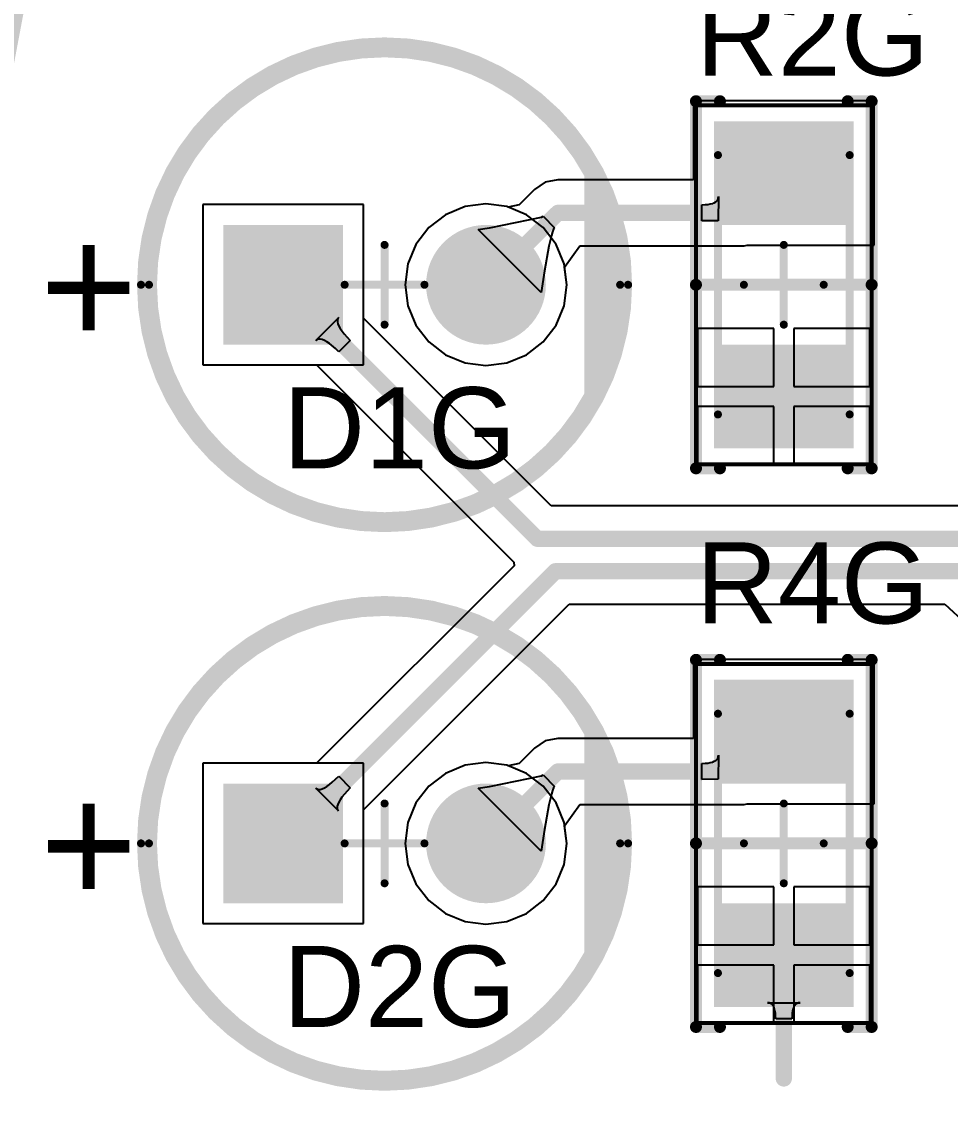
# Model space of a CAD drawing. Header units: inches. Extents: x -0.14 to 3.29, y -0.08 to 7.88.
# Drawn here: x 1.888 to 2.346, y 6.232 to 6.764 of the extents above; entities that cross this region are included whole.
import ezdxf

# ---------------------------------------------------------------- set-up
doc = ezdxf.new("R2010")
doc.units = ezdxf.units.IN
doc.header["$MEASUREMENT"] = 0
for name, color, linetype in [('Bottom Layer', 5, 'Continuous'), ('Bottom Solder', 6, 'Continuous'), ('Multi-Layer', 9, 'Continuous'), ('Pad Holes', 156, 'Continuous'), ('PCBD Notes', 76, 'Continuous'), ('Top 3D Body', 56, 'Continuous'), ('Top Courtyard', 56, 'Continuous'), ('Top Layer', 1, 'Continuous'), ('Top Overlay', 2, 'Continuous'), ('Top Paste', 8, 'Continuous'), ('Top Solder', 216, 'Continuous')]:
    doc.layers.add(name, color=color, linetype=linetype)
doc.styles.add('Arial', font='', dxfattribs={"height": 0.2})
doc.styles.get('Arial').set_extended_font_data('Arial')

# ---------------------------------------------------------------- blocks, each defined once
blk = doc.blocks.new('RES_1206_3216_350')
at = {"layer": 'Top Layer'}
for points in [[(-0.07874, -0.03248), (-0.07874, 0.03248), (-0.0315, 0.03248), (-0.0315, -0.03248)], [(0.0315, -0.03248), (0.0315, 0.03248), (0.07874, 0.03248), (0.07874, -0.03248)]]:
    blk.add_hatch(color=1, dxfattribs=at).paths.add_polyline_path(points)
at = {"layer": 'Top Paste'}
for points in [[(-0.07874, -0.03248), (-0.07874, 0.03248), (-0.0315, 0.03248), (-0.0315, -0.03248)], [(0.0315, -0.03248), (0.0315, 0.03248), (0.07874, 0.03248), (0.07874, -0.03248)]]:
    blk.add_hatch(color=8, dxfattribs=at).paths.add_polyline_path(points)
at = {"layer": 'Top Solder'}
for points in [[(-0.08071, -0.03445), (-0.08071, 0.03445), (-0.02953, 0.03445), (-0.02953, -0.03445)], [(0.02953, -0.03445), (0.02953, 0.03445), (0.08071, 0.03445), (0.08071, -0.03445)]]:
    blk.add_hatch(color=216, dxfattribs=at).paths.add_polyline_path(points)
at = {"layer": 'Top 3D Body'}
for points in [[(0.06398, 0.03248, 0.00394, 0.00394, 0), (-0.06398, 0.03248, 0.00394, 0.00394, 0)], [(-0.06398, -0.03248, 0.00394, 0.00394, 0), (-0.06398, 0.03248, 0.00394, 0.00394, 0)], [(0.06398, -0.03248, 0.00394, 0.00394, 0), (0.06398, 0.03248, 0.00394, 0.00394, 0)], [(0.06398, -0.03248, 0.00394, 0.00394, 0), (-0.06398, -0.03248, 0.00394, 0.00394, 0)]]:
    blk.add_lwpolyline(points, format="xyseb", dxfattribs=at)
for points in [[(-0.06496, 0.03248, 0.00197, 0.00197, 1), (-0.06299, 0.03248, 0.00197, 0.00197, 1)], [(-0.06496, 0.03248, 0.00197, 0.00197, 1), (-0.06299, 0.03248, 0.00197, 0.00197, 1)], [(0.06299, 0.03248, 0.00197, 0.00197, 1), (0.06496, 0.03248, 0.00197, 0.00197, 1)], [(0.06299, 0.03248, 0.00197, 0.00197, 1), (0.06496, 0.03248, 0.00197, 0.00197, 1)], [(-0.06496, -0.03248, 0.00197, 0.00197, 1), (-0.06299, -0.03248, 0.00197, 0.00197, 1)], [(-0.06496, -0.03248, 0.00197, 0.00197, 1), (-0.06299, -0.03248, 0.00197, 0.00197, 1)], [(0.06299, -0.03248, 0.00197, 0.00197, 1), (0.06496, -0.03248, 0.00197, 0.00197, 1)], [(0.06299, -0.03248, 0.00197, 0.00197, 1), (0.06496, -0.03248, 0.00197, 0.00197, 1)]]:
    blk.add_lwpolyline(points, format="xyseb", close=True, dxfattribs=at)
at = {"layer": 'Top Courtyard'}
for points in [[(0.08858, 0.04331, 0.00197, 0.00197, 0), (-0.08858, 0.04331, 0.00197, 0.00197, 0)], [(-0.08858, -0.04331, 0.00197, 0.00197, 0), (-0.08858, 0.04331, 0.00197, 0.00197, 0)], [(0.08858, -0.04331, 0.00197, 0.00197, 0), (0.08858, 0.04331, 0.00197, 0.00197, 0)], [(0, -0.01968, 0.00394, 0.00394, 0), (0, 0.01969, 0.00394, 0.00394, 0)], [(0.01969, 0, 0.00394, 0.00394, 0), (-0.01968, 0, 0.00394, 0.00394, 0)], [(0.08858, -0.04331, 0.00197, 0.00197, 0), (-0.08858, -0.04331, 0.00197, 0.00197, 0)]]:
    blk.add_lwpolyline(points, format="xyseb", dxfattribs=at)
for points in [[(-0.08907, 0.04331, 0.000984, 0.000984, 1), (-0.08809, 0.04331, 0.000984, 0.000984, 1)], [(-0.08907, 0.04331, 0.000984, 0.000984, 1), (-0.08809, 0.04331, 0.000984, 0.000984, 1)], [(0.08809, 0.04331, 0.000984, 0.000984, 1), (0.08908, 0.04331, 0.000984, 0.000984, 1)], [(0.08809, 0.04331, 0.000984, 0.000984, 1), (0.08908, 0.04331, 0.000984, 0.000984, 1)], [(-0.00098, 0.01969, 0.00197, 0.00197, 1), (0.00098, 0.01969, 0.00197, 0.00197, 1)], [(-0.02067, 0, 0.00197, 0.00197, 1), (-0.0187, 0, 0.00197, 0.00197, 1)], [(0.0187, 0, 0.00197, 0.00197, 1), (0.02067, 0, 0.00197, 0.00197, 1)], [(-0.00098, -0.01968, 0.00197, 0.00197, 1), (0.00098, -0.01968, 0.00197, 0.00197, 1)], [(-0.08907, -0.04331, 0.000984, 0.000984, 1), (-0.08809, -0.04331, 0.000984, 0.000984, 1)], [(-0.08907, -0.04331, 0.000984, 0.000984, 1), (-0.08809, -0.04331, 0.000984, 0.000984, 1)], [(0.08809, -0.04331, 0.000984, 0.000984, 1), (0.08908, -0.04331, 0.000984, 0.000984, 1)], [(0.08809, -0.04331, 0.000984, 0.000984, 1), (0.08908, -0.04331, 0.000984, 0.000984, 1)]]:
    blk.add_lwpolyline(points, format="xyseb", close=True, dxfattribs=at)
at = {"layer": 'Top Overlay'}
for points in [[(0.09055, 0.04331, 0.00591, 0.00591, 0), (-0.09055, 0.04331, 0.00591, 0.00591, 0)], [(-0.09055, 0.0315, 0.00591, 0.00591, 0), (-0.09055, 0.04331, 0.00591, 0.00591, 0)], [(0, -0.04331, 0.00591, 0.00591, 0), (0, 0.04331, 0.00591, 0.00591, 0)], [(0.09055, 0.0315, 0.00591, 0.00591, 0), (0.09055, 0.04331, 0.00591, 0.00591, 0)], [(-0.09055, -0.04331, 0.00591, 0.00591, 0), (-0.09055, -0.03149, 0.00591, 0.00591, 0)], [(0.09055, -0.04331, 0.00591, 0.00591, 0), (0.09055, -0.03149, 0.00591, 0.00591, 0)], [(0.09055, -0.04331, 0.00591, 0.00591, 0), (-0.09055, -0.04331, 0.00591, 0.00591, 0)]]:
    blk.add_lwpolyline(points, format="xyseb", dxfattribs=at)
for points in [[(-0.09203, 0.04331, 0.00295, 0.00295, 1), (-0.08907, 0.04331, 0.00295, 0.00295, 1)], [(-0.09203, 0.04331, 0.00295, 0.00295, 1), (-0.08907, 0.04331, 0.00295, 0.00295, 1)], [(-0.00148, 0.04331, 0.00295, 0.00295, 1), (0.00148, 0.04331, 0.00295, 0.00295, 1)], [(0.08908, 0.04331, 0.00295, 0.00295, 1), (0.09203, 0.04331, 0.00295, 0.00295, 1)], [(0.08908, 0.04331, 0.00295, 0.00295, 1), (0.09203, 0.04331, 0.00295, 0.00295, 1)], [(-0.09203, 0.0315, 0.00295, 0.00295, 1), (-0.08907, 0.0315, 0.00295, 0.00295, 1)], [(0.08908, 0.0315, 0.00295, 0.00295, 1), (0.09203, 0.0315, 0.00295, 0.00295, 1)], [(-0.09203, -0.03149, 0.00295, 0.00295, 1), (-0.08907, -0.03149, 0.00295, 0.00295, 1)], [(0.08908, -0.03149, 0.00295, 0.00295, 1), (0.09203, -0.03149, 0.00295, 0.00295, 1)], [(-0.09203, -0.04331, 0.00295, 0.00295, 1), (-0.08907, -0.04331, 0.00295, 0.00295, 1)], [(-0.09203, -0.04331, 0.00295, 0.00295, 1), (-0.08907, -0.04331, 0.00295, 0.00295, 1)], [(-0.00148, -0.04331, 0.00295, 0.00295, 1), (0.00148, -0.04331, 0.00295, 0.00295, 1)], [(0.08908, -0.04331, 0.00295, 0.00295, 1), (0.09203, -0.04331, 0.00295, 0.00295, 1)], [(0.08908, -0.04331, 0.00295, 0.00295, 1), (0.09203, -0.04331, 0.00295, 0.00295, 1)]]:
    blk.add_lwpolyline(points, format="xyseb", close=True, dxfattribs=at)
blk = doc.blocks.new('RES_1206_3216_370')
at = {"layer": 'Top Layer'}
for points in [[(-0.07874, -0.03248), (-0.07874, 0.03248), (-0.0315, 0.03248), (-0.0315, -0.03248)], [(0.0315, -0.03248), (0.0315, 0.03248), (0.07874, 0.03248), (0.07874, -0.03248)]]:
    blk.add_hatch(color=1, dxfattribs=at).paths.add_polyline_path(points)
at = {"layer": 'Top Paste'}
for points in [[(-0.07874, -0.03248), (-0.07874, 0.03248), (-0.0315, 0.03248), (-0.0315, -0.03248)], [(0.0315, -0.03248), (0.0315, 0.03248), (0.07874, 0.03248), (0.07874, -0.03248)]]:
    blk.add_hatch(color=8, dxfattribs=at).paths.add_polyline_path(points)
at = {"layer": 'Top Solder'}
for points in [[(-0.08071, -0.03445), (-0.08071, 0.03445), (-0.02953, 0.03445), (-0.02953, -0.03445)], [(0.02953, -0.03445), (0.02953, 0.03445), (0.08071, 0.03445), (0.08071, -0.03445)]]:
    blk.add_hatch(color=216, dxfattribs=at).paths.add_polyline_path(points)
at = {"layer": 'Top 3D Body'}
for points in [[(0.06398, 0.03248, 0.00394, 0.00394, 0), (-0.06398, 0.03248, 0.00394, 0.00394, 0)], [(-0.06398, -0.03248, 0.00394, 0.00394, 0), (-0.06398, 0.03248, 0.00394, 0.00394, 0)], [(0.06398, -0.03248, 0.00394, 0.00394, 0), (0.06398, 0.03248, 0.00394, 0.00394, 0)], [(0.06398, -0.03248, 0.00394, 0.00394, 0), (-0.06398, -0.03248, 0.00394, 0.00394, 0)]]:
    blk.add_lwpolyline(points, format="xyseb", dxfattribs=at)
for points in [[(-0.06496, 0.03248, 0.00197, 0.00197, 1), (-0.06299, 0.03248, 0.00197, 0.00197, 1)], [(-0.06496, 0.03248, 0.00197, 0.00197, 1), (-0.06299, 0.03248, 0.00197, 0.00197, 1)], [(0.06299, 0.03248, 0.00197, 0.00197, 1), (0.06496, 0.03248, 0.00197, 0.00197, 1)], [(0.06299, 0.03248, 0.00197, 0.00197, 1), (0.06496, 0.03248, 0.00197, 0.00197, 1)], [(-0.06496, -0.03248, 0.00197, 0.00197, 1), (-0.06299, -0.03248, 0.00197, 0.00197, 1)], [(-0.06496, -0.03248, 0.00197, 0.00197, 1), (-0.06299, -0.03248, 0.00197, 0.00197, 1)], [(0.06299, -0.03248, 0.00197, 0.00197, 1), (0.06496, -0.03248, 0.00197, 0.00197, 1)], [(0.06299, -0.03248, 0.00197, 0.00197, 1), (0.06496, -0.03248, 0.00197, 0.00197, 1)]]:
    blk.add_lwpolyline(points, format="xyseb", close=True, dxfattribs=at)
at = {"layer": 'Top Courtyard'}
for points in [[(0.08858, 0.04331, 0.00197, 0.00197, 0), (-0.08858, 0.04331, 0.00197, 0.00197, 0)], [(-0.08858, -0.04331, 0.00197, 0.00197, 0), (-0.08858, 0.04331, 0.00197, 0.00197, 0)], [(0.08858, -0.04331, 0.00197, 0.00197, 0), (0.08858, 0.04331, 0.00197, 0.00197, 0)], [(0, -0.01968, 0.00394, 0.00394, 0), (0, 0.01969, 0.00394, 0.00394, 0)], [(0.01969, 0, 0.00394, 0.00394, 0), (-0.01968, 0, 0.00394, 0.00394, 0)], [(0.08858, -0.04331, 0.00197, 0.00197, 0), (-0.08858, -0.04331, 0.00197, 0.00197, 0)]]:
    blk.add_lwpolyline(points, format="xyseb", dxfattribs=at)
for points in [[(-0.08907, 0.04331, 0.000984, 0.000984, 1), (-0.08809, 0.04331, 0.000984, 0.000984, 1)], [(-0.08907, 0.04331, 0.000984, 0.000984, 1), (-0.08809, 0.04331, 0.000984, 0.000984, 1)], [(0.08809, 0.04331, 0.000984, 0.000984, 1), (0.08907, 0.04331, 0.000984, 0.000984, 1)], [(0.08809, 0.04331, 0.000984, 0.000984, 1), (0.08907, 0.04331, 0.000984, 0.000984, 1)], [(-0.00098, 0.01969, 0.00197, 0.00197, 1), (0.00098, 0.01969, 0.00197, 0.00197, 1)], [(-0.02067, 0, 0.00197, 0.00197, 1), (-0.0187, 0, 0.00197, 0.00197, 1)], [(0.0187, 0, 0.00197, 0.00197, 1), (0.02067, 0, 0.00197, 0.00197, 1)], [(-0.00098, -0.01968, 0.00197, 0.00197, 1), (0.00098, -0.01968, 0.00197, 0.00197, 1)], [(-0.08907, -0.04331, 0.000984, 0.000984, 1), (-0.08809, -0.04331, 0.000984, 0.000984, 1)], [(-0.08907, -0.04331, 0.000984, 0.000984, 1), (-0.08809, -0.04331, 0.000984, 0.000984, 1)], [(0.08809, -0.04331, 0.000984, 0.000984, 1), (0.08907, -0.04331, 0.000984, 0.000984, 1)], [(0.08809, -0.04331, 0.000984, 0.000984, 1), (0.08907, -0.04331, 0.000984, 0.000984, 1)]]:
    blk.add_lwpolyline(points, format="xyseb", close=True, dxfattribs=at)
at = {"layer": 'Top Overlay'}
for points in [[(0.09055, 0.04331, 0.00591, 0.00591, 0), (-0.09055, 0.04331, 0.00591, 0.00591, 0)], [(-0.09055, 0.0315, 0.00591, 0.00591, 0), (-0.09055, 0.04331, 0.00591, 0.00591, 0)], [(0, -0.04331, 0.00591, 0.00591, 0), (0, 0.04331, 0.00591, 0.00591, 0)], [(0.09055, 0.0315, 0.00591, 0.00591, 0), (0.09055, 0.04331, 0.00591, 0.00591, 0)], [(-0.09055, -0.04331, 0.00591, 0.00591, 0), (-0.09055, -0.03149, 0.00591, 0.00591, 0)], [(0.09055, -0.04331, 0.00591, 0.00591, 0), (0.09055, -0.03149, 0.00591, 0.00591, 0)], [(0.09055, -0.04331, 0.00591, 0.00591, 0), (-0.09055, -0.04331, 0.00591, 0.00591, 0)]]:
    blk.add_lwpolyline(points, format="xyseb", dxfattribs=at)
for points in [[(-0.09203, 0.04331, 0.00295, 0.00295, 1), (-0.08908, 0.04331, 0.00295, 0.00295, 1)], [(-0.09203, 0.04331, 0.00295, 0.00295, 1), (-0.08908, 0.04331, 0.00295, 0.00295, 1)], [(-0.00148, 0.04331, 0.00295, 0.00295, 1), (0.00148, 0.04331, 0.00295, 0.00295, 1)], [(0.08908, 0.04331, 0.00295, 0.00295, 1), (0.09203, 0.04331, 0.00295, 0.00295, 1)], [(0.08908, 0.04331, 0.00295, 0.00295, 1), (0.09203, 0.04331, 0.00295, 0.00295, 1)], [(-0.09203, 0.0315, 0.00295, 0.00295, 1), (-0.08908, 0.0315, 0.00295, 0.00295, 1)], [(0.08908, 0.0315, 0.00295, 0.00295, 1), (0.09203, 0.0315, 0.00295, 0.00295, 1)], [(-0.09203, -0.03149, 0.00295, 0.00295, 1), (-0.08908, -0.03149, 0.00295, 0.00295, 1)], [(0.08908, -0.03149, 0.00295, 0.00295, 1), (0.09203, -0.03149, 0.00295, 0.00295, 1)], [(-0.09203, -0.04331, 0.00295, 0.00295, 1), (-0.08908, -0.04331, 0.00295, 0.00295, 1)], [(-0.09203, -0.04331, 0.00295, 0.00295, 1), (-0.08908, -0.04331, 0.00295, 0.00295, 1)], [(-0.00148, -0.04331, 0.00295, 0.00295, 1), (0.00148, -0.04331, 0.00295, 0.00295, 1)], [(0.08908, -0.04331, 0.00295, 0.00295, 1), (0.09203, -0.04331, 0.00295, 0.00295, 1)], [(0.08908, -0.04331, 0.00295, 0.00295, 1), (0.09203, -0.04331, 0.00295, 0.00295, 1)]]:
    blk.add_lwpolyline(points, format="xyseb", close=True, dxfattribs=at)
blk = doc.blocks.new('ED49B4F6_595F_4D62_96BB_D7184CAA9B94_433')
at = {"layer": 'Bottom Layer'}
blk.add_hatch(color=5, dxfattribs=at).paths.add_polyline_path([(-0.02244, -0.02756), (-0.07756, -0.02756), (-0.07756, 0.02756), (-0.02244, 0.02756)])
h = blk.add_hatch(color=5, dxfattribs=at)
edge = h.paths.add_edge_path()
edge.add_arc((0.05, 0), 0.02756, 0, 360)
at = {"layer": 'Bottom Solder'}
blk.add_hatch(color=6, dxfattribs=at).paths.add_polyline_path([(-0.02047, -0.02953), (-0.07953, -0.02953), (-0.07953, 0.02953), (-0.02047, 0.02953)])
h = blk.add_hatch(color=6, dxfattribs=at)
edge = h.paths.add_edge_path()
edge.add_arc((0.05, 0), 0.02953, 0, 360)
at = {"layer": 'Multi-Layer'}
blk.add_hatch(color=9, dxfattribs=at).paths.add_polyline_path([(-0.02244, -0.02756), (-0.07756, -0.02756), (-0.07756, 0.02756), (-0.02244, 0.02756)])
h = blk.add_hatch(color=9, dxfattribs=at)
edge = h.paths.add_edge_path()
edge.add_arc((0.05, 0), 0.02756, 0, 360)
at = {"layer": 'Pad Holes'}
h = blk.add_hatch(color=7, dxfattribs=at)
edge = h.paths.add_edge_path()
edge.add_arc((-0.05, 0), 0.0175, 0, 360)
h = blk.add_hatch(color=7, dxfattribs=at)
edge = h.paths.add_edge_path()
edge.add_arc((0.05, 0), 0.0175, 0, 360)
at = {"layer": 'Top Layer'}
blk.add_hatch(color=1, dxfattribs=at).paths.add_polyline_path([(-0.02244, -0.02756), (-0.07756, -0.02756), (-0.07756, 0.02756), (-0.02244, 0.02756)])
h = blk.add_hatch(color=1, dxfattribs=at)
edge = h.paths.add_edge_path()
edge.add_arc((0.05, 0), 0.02756, 0, 360)
at = {"layer": 'Top Solder'}
blk.add_hatch(color=216, dxfattribs=at).paths.add_polyline_path([(-0.02047, -0.02953), (-0.07953, -0.02953), (-0.07953, 0.02953), (-0.02047, 0.02953)])
h = blk.add_hatch(color=216, dxfattribs=at)
edge = h.paths.add_edge_path()
edge.add_arc((0.05, 0), 0.02953, 0, 360)
at = {"layer": 'Top 3D Body'}
for points in [[(0.11614, 0, 0.00394, 0.00394, 1), (-0.11614, 0, 0.00394, 0.00394, 1)], [(-0.11713, 0, 0.00197, 0.00197, 1), (-0.11516, 0, 0.00197, 0.00197, 1)], [(0.11516, 0, 0.00197, 0.00197, 1), (0.11713, 0, 0.00197, 0.00197, 1)]]:
    blk.add_lwpolyline(points, format="xyseb", close=True, dxfattribs=at)
at = {"layer": 'Top Courtyard'}
for points in [[(0.12008, 0, 0.00394, 0.00394, 1), (-0.12008, 0, 0.00394, 0.00394, 1)], [(-0.00098, 0.01968, 0.00197, 0.00197, 1), (0.00099, 0.01968, 0.00197, 0.00197, 1)], [(-0.12106, 0, 0.00197, 0.00197, 1), (-0.11909, 0, 0.00197, 0.00197, 1)], [(-0.02067, 0, 0.00197, 0.00197, 1), (-0.0187, 0, 0.00197, 0.00197, 1)], [(0.0187, 0, 0.00197, 0.00197, 1), (0.02067, 0, 0.00197, 0.00197, 1)], [(0.11909, 0, 0.00197, 0.00197, 1), (0.12106, 0, 0.00197, 0.00197, 1)], [(-0.00098, -0.01969, 0.00197, 0.00197, 1), (0.00099, -0.01969, 0.00197, 0.00197, 1)]]:
    blk.add_lwpolyline(points, format="xyseb", close=True, dxfattribs=at)
for points in [[(0, -0.01969, 0.00394, 0.00394, 0), (0, 0.01968, 0.00394, 0.00394, 0)], [(-0.01968, 0, 0.00394, 0.00394, 0), (0.01969, 0, 0.00394, 0.00394, 0)]]:
    blk.add_lwpolyline(points, format="xyseb", dxfattribs=at)
at = {"layer": 'Top Overlay'}
for points in [[(0.11614, 0, 0.00787, 0.00787, 1), (-0.11614, 0, 0.00787, 0.00787, 1)], [(0.1004, 0.05512, 0.00394, 0.00394, 1), (0.10433, 0.05512, 0.00394, 0.00394, 1)], [(0.10433, 0.03937, 0.00394, 0.00394, 1), (0.10827, 0.03937, 0.00394, 0.00394, 1)], [(0.10827, 0.02362, 0.00394, 0.00394, 1), (0.11221, 0.02362, 0.00394, 0.00394, 1)], [(-0.11811, 0, 0.00394, 0.00394, 1), (-0.11417, 0, 0.00394, 0.00394, 1)], [(0.11417, 0, 0.00394, 0.00394, 1), (0.11811, 0, 0.00394, 0.00394, 1)], [(0.10827, -0.02756, 0.00394, 0.00394, 1), (0.11221, -0.02756, 0.00394, 0.00394, 1)], [(0.1004, -0.03937, 0.00394, 0.00394, 1), (0.10433, -0.03937, 0.00394, 0.00394, 1)], [(0.1004, -0.03937, 0.00394, 0.00394, 1), (0.10433, -0.03937, 0.00394, 0.00394, 1)], [(0.10433, -0.03937, 0.00394, 0.00394, 1), (0.10827, -0.03937, 0.00394, 0.00394, 1)], [(0.1004, -0.05512, 0.00394, 0.00394, 1), (0.10433, -0.05512, 0.00394, 0.00394, 1)]]:
    blk.add_lwpolyline(points, format="xyseb", close=True, dxfattribs=at)
for points in [[(0.10236, -0.03937, 0.00787, 0.00787, 0), (0.10236, 0.05512, 0.00787, 0.00787, 0)], [(0.1063, -0.03937, 0.00787, 0.00787, 0), (0.1063, 0.03937, 0.00787, 0.00787, 0)], [(0.11024, -0.02756, 0.00787, 0.00787, 0), (0.11024, 0.02362, 0.00787, 0.00787, 0)], [(0.10236, -0.05512, 0.00787, 0.00787, 0), (0.10236, -0.03937, 0.00787, 0.00787, 0)]]:
    blk.add_lwpolyline(points, format="xyseb", dxfattribs=at)
at = {"layer": 'Top Overlay', "style": 'Arial'}
blk.add_text('+', height=0.05906, dxfattribs=at).set_placement((-0.17, -0.03))
blk = doc.blocks.new('ED49B4F6_595F_4D62_96BB_D7184CAA9B94_443')
at = {"layer": 'Bottom Layer'}
blk.add_hatch(color=5, dxfattribs=at).paths.add_polyline_path([(-0.02244, -0.02756), (-0.07756, -0.02756), (-0.07756, 0.02756), (-0.02244, 0.02756)])
h = blk.add_hatch(color=5, dxfattribs=at)
edge = h.paths.add_edge_path()
edge.add_arc((0.05, 0), 0.02756, 0, 360)
at = {"layer": 'Bottom Solder'}
blk.add_hatch(color=6, dxfattribs=at).paths.add_polyline_path([(-0.02047, -0.02953), (-0.07953, -0.02953), (-0.07953, 0.02953), (-0.02047, 0.02953)])
h = blk.add_hatch(color=6, dxfattribs=at)
edge = h.paths.add_edge_path()
edge.add_arc((0.05, 0), 0.02953, 0, 360)
at = {"layer": 'Multi-Layer'}
blk.add_hatch(color=9, dxfattribs=at).paths.add_polyline_path([(-0.02244, -0.02756), (-0.07756, -0.02756), (-0.07756, 0.02756), (-0.02244, 0.02756)])
h = blk.add_hatch(color=9, dxfattribs=at)
edge = h.paths.add_edge_path()
edge.add_arc((0.05, 0), 0.02756, 0, 360)
at = {"layer": 'Pad Holes'}
h = blk.add_hatch(color=7, dxfattribs=at)
edge = h.paths.add_edge_path()
edge.add_arc((-0.05, 0), 0.0175, 0, 360)
h = blk.add_hatch(color=7, dxfattribs=at)
edge = h.paths.add_edge_path()
edge.add_arc((0.05, 0), 0.0175, 0, 360)
at = {"layer": 'Top Layer'}
blk.add_hatch(color=1, dxfattribs=at).paths.add_polyline_path([(-0.02244, -0.02756), (-0.07756, -0.02756), (-0.07756, 0.02756), (-0.02244, 0.02756)])
h = blk.add_hatch(color=1, dxfattribs=at)
edge = h.paths.add_edge_path()
edge.add_arc((0.05, 0), 0.02756, 0, 360)
at = {"layer": 'Top Solder'}
blk.add_hatch(color=216, dxfattribs=at).paths.add_polyline_path([(-0.02047, -0.02953), (-0.07953, -0.02953), (-0.07953, 0.02953), (-0.02047, 0.02953)])
h = blk.add_hatch(color=216, dxfattribs=at)
edge = h.paths.add_edge_path()
edge.add_arc((0.05, 0), 0.02953, 0, 360)
at = {"layer": 'Top 3D Body'}
for points in [[(0.11614, 0, 0.00394, 0.00394, 1), (-0.11614, 0, 0.00394, 0.00394, 1)], [(-0.11713, 0, 0.00197, 0.00197, 1), (-0.11516, 0, 0.00197, 0.00197, 1)], [(0.11516, 0, 0.00197, 0.00197, 1), (0.11713, 0, 0.00197, 0.00197, 1)]]:
    blk.add_lwpolyline(points, format="xyseb", close=True, dxfattribs=at)
at = {"layer": 'Top Courtyard'}
for points in [[(0.12008, 0, 0.00394, 0.00394, 1), (-0.12008, 0, 0.00394, 0.00394, 1)], [(-0.00098, 0.01968, 0.00197, 0.00197, 1), (0.00099, 0.01968, 0.00197, 0.00197, 1)], [(-0.12106, 0, 0.00197, 0.00197, 1), (-0.11909, 0, 0.00197, 0.00197, 1)], [(-0.02067, 0, 0.00197, 0.00197, 1), (-0.0187, 0, 0.00197, 0.00197, 1)], [(0.0187, 0, 0.00197, 0.00197, 1), (0.02067, 0, 0.00197, 0.00197, 1)], [(0.11909, 0, 0.00197, 0.00197, 1), (0.12106, 0, 0.00197, 0.00197, 1)], [(-0.00098, -0.01969, 0.00197, 0.00197, 1), (0.00099, -0.01969, 0.00197, 0.00197, 1)]]:
    blk.add_lwpolyline(points, format="xyseb", close=True, dxfattribs=at)
for points in [[(0, -0.01969, 0.00394, 0.00394, 0), (0, 0.01968, 0.00394, 0.00394, 0)], [(-0.01968, 0, 0.00394, 0.00394, 0), (0.01969, 0, 0.00394, 0.00394, 0)]]:
    blk.add_lwpolyline(points, format="xyseb", dxfattribs=at)
at = {"layer": 'Top Overlay'}
for points in [[(0.11614, 0, 0.00787, 0.00787, 1), (-0.11614, 0, 0.00787, 0.00787, 1)], [(0.1004, 0.05512, 0.00394, 0.00394, 1), (0.10433, 0.05512, 0.00394, 0.00394, 1)], [(0.10433, 0.03937, 0.00394, 0.00394, 1), (0.10827, 0.03937, 0.00394, 0.00394, 1)], [(0.10827, 0.02362, 0.00394, 0.00394, 1), (0.11221, 0.02362, 0.00394, 0.00394, 1)], [(-0.11811, 0, 0.00394, 0.00394, 1), (-0.11417, 0, 0.00394, 0.00394, 1)], [(0.11417, 0, 0.00394, 0.00394, 1), (0.11811, 0, 0.00394, 0.00394, 1)], [(0.10827, -0.02756, 0.00394, 0.00394, 1), (0.11221, -0.02756, 0.00394, 0.00394, 1)], [(0.1004, -0.03937, 0.00394, 0.00394, 1), (0.10433, -0.03937, 0.00394, 0.00394, 1)], [(0.1004, -0.03937, 0.00394, 0.00394, 1), (0.10433, -0.03937, 0.00394, 0.00394, 1)], [(0.10433, -0.03937, 0.00394, 0.00394, 1), (0.10827, -0.03937, 0.00394, 0.00394, 1)], [(0.1004, -0.05512, 0.00394, 0.00394, 1), (0.10433, -0.05512, 0.00394, 0.00394, 1)]]:
    blk.add_lwpolyline(points, format="xyseb", close=True, dxfattribs=at)
for points in [[(0.10236, -0.03937, 0.00787, 0.00787, 0), (0.10236, 0.05512, 0.00787, 0.00787, 0)], [(0.1063, -0.03937, 0.00787, 0.00787, 0), (0.1063, 0.03937, 0.00787, 0.00787, 0)], [(0.11024, -0.02756, 0.00787, 0.00787, 0), (0.11024, 0.02362, 0.00787, 0.00787, 0)], [(0.10236, -0.05512, 0.00787, 0.00787, 0), (0.10236, -0.03937, 0.00787, 0.00787, 0)]]:
    blk.add_lwpolyline(points, format="xyseb", dxfattribs=at)
at = {"layer": 'Top Overlay', "style": 'Arial'}
blk.add_text('+', height=0.05906, dxfattribs=at).set_placement((-0.17, -0.03))

msp = doc.modelspace()

# ---------------------------------------------------------------- linework, layer by layer
at = {"layer": 'Bottom Layer'}
for p, q in [((2.11693, 6.67376), (2.1066, 6.6724)), ((2.12726, 6.6724), (2.11693, 6.67376)), ((2.05649, 6.67342), (1.97737, 6.67342)), ((1.97737, 6.67342), (1.97737, 6.5943)), ((2.05649, 6.5943), (2.05649, 6.67342)), ((2.09698, 6.66841), (2.08872, 6.66207)), ((2.1066, 6.6724), (2.09698, 6.66841)), ((2.13688, 6.66841), (2.12726, 6.6724)), ((2.14514, 6.66207), (2.13688, 6.66841)), ((2.08872, 6.66207), (2.08238, 6.65381)), ((2.15148, 6.65381), (2.14514, 6.66207)), ((2.08238, 6.65381), (2.07839, 6.64419)), ((2.15547, 6.64419), (2.15148, 6.65381)), ((2.07839, 6.64419), (2.07703, 6.63386)), ((2.15683, 6.63386), (2.15547, 6.64419)), ((2.07703, 6.63386), (2.07839, 6.62353)), ((2.15547, 6.62353), (2.15683, 6.63386)), ((2.07839, 6.62353), (2.08238, 6.61391)), ((2.15148, 6.61391), (2.15547, 6.62353)), ((2.08238, 6.61391), (2.08872, 6.60564)), ((2.14514, 6.60564), (2.15148, 6.61391)), ((2.08872, 6.60564), (2.09698, 6.5993)), ((2.13688, 6.5993), (2.14514, 6.60564)), ((2.09698, 6.5993), (2.1066, 6.59532)), ((2.12726, 6.59532), (2.13688, 6.5993)), ((1.97737, 6.5943), (2.05649, 6.5943)), ((2.1066, 6.59532), (2.11693, 6.59396)), ((2.11693, 6.59396), (2.12726, 6.59532)), ((2.05649, 6.39783), (1.97737, 6.39783)), ((1.97737, 6.39783), (1.97737, 6.31871)), ((2.05649, 6.31871), (2.05649, 6.39783)), ((2.11693, 6.39817), (2.1066, 6.39681)), ((2.12726, 6.39681), (2.11693, 6.39817)), ((2.09698, 6.39282), (2.08872, 6.38648)), ((2.1066, 6.39681), (2.09698, 6.39282)), ((2.13688, 6.39282), (2.12726, 6.39681)), ((2.14514, 6.38648), (2.13688, 6.39282)), ((2.08872, 6.38648), (2.08238, 6.37822)), ((2.15148, 6.37822), (2.14514, 6.38648)), ((2.08238, 6.37822), (2.07839, 6.3686)), ((2.15547, 6.3686), (2.15148, 6.37822)), ((2.07839, 6.3686), (2.07703, 6.35827)), ((2.15683, 6.35827), (2.15547, 6.3686)), ((2.07703, 6.35827), (2.07839, 6.34794)), ((2.15547, 6.34794), (2.15683, 6.35827)), ((2.07839, 6.34794), (2.08238, 6.33832)), ((2.15148, 6.33832), (2.15547, 6.34794)), ((2.08238, 6.33832), (2.08872, 6.33005)), ((2.14514, 6.33005), (2.15148, 6.33832)), ((2.08872, 6.33005), (2.09698, 6.32371)), ((2.13688, 6.32371), (2.14514, 6.33005)), ((2.09698, 6.32371), (2.1066, 6.31973)), ((2.12726, 6.31973), (2.13688, 6.32371)), ((1.97737, 6.31871), (2.05649, 6.31871)), ((2.1066, 6.31973), (2.11693, 6.31837)), ((2.11693, 6.31837), (2.12726, 6.31973))]:
    msp.add_line(p, q, dxfattribs=at)
at = {"layer": 'PCBD Notes'}
msp.add_lwpolyline([(1.08268, 2.5, 0.00787, 0.00787, 0), (2.06693, 7.73622, 0.00787, 0.00787, 0)], format="xyseb", dxfattribs=at)
at = {"layer": 'Top Layer'}
for p, q in [((2.30826, 6.7246), (2.2193, 6.7246)), ((2.2193, 6.7246), (2.2193, 6.68567)), ((2.30826, 6.65335), (2.30826, 6.7246)), ((2.14618, 6.68443), (2.14089, 6.68089)), ((2.15243, 6.68567), (2.14618, 6.68443)), ((2.2193, 6.68567), (2.15243, 6.68567)), ((2.14089, 6.68089), (2.13325, 6.67325)), ((2.11693, 6.67376), (2.1066, 6.6724)), ((2.12726, 6.6724), (2.11693, 6.67376)), ((2.22633, 6.67351), (2.22754, 6.67371)), ((2.22754, 6.67371), (2.2286, 6.67399)), ((2.2286, 6.67399), (2.22949, 6.67435)), ((2.22949, 6.67435), (2.23022, 6.67479)), ((2.23022, 6.67479), (2.23079, 6.67531)), ((2.23079, 6.67531), (2.2312, 6.67591)), ((2.2312, 6.67591), (2.23145, 6.67659)), ((2.23154, 6.67735), (2.23142, 6.66547)), ((2.23145, 6.67659), (2.23154, 6.67735)), ((2.05649, 6.67342), (1.97737, 6.67342)), ((1.97737, 6.67342), (1.97737, 6.5943)), ((2.05649, 6.61737), (2.05649, 6.67342)), ((2.09698, 6.66841), (2.08872, 6.66207)), ((2.1066, 6.6724), (2.09698, 6.66841)), ((2.12785, 6.67215), (2.12726, 6.6724)), ((2.13325, 6.67325), (2.12785, 6.67215)), ((2.22342, 6.67335), (2.22496, 6.67339)), ((2.22342, 6.66535), (2.22342, 6.67335)), ((2.22496, 6.67339), (2.22633, 6.67351)), ((2.11872, 6.66197), (2.14434, 6.66718)), ((2.14434, 6.66718), (2.14507, 6.66766)), ((2.14507, 6.66766), (2.15073, 6.662)), ((2.23142, 6.66547), (2.22342, 6.66535)), ((2.08872, 6.66207), (2.08238, 6.65381)), ((2.11305, 6.66114), (2.11872, 6.66197)), ((2.14421, 6.62998), (2.11305, 6.66114)), ((2.14918, 6.65816), (2.14796, 6.65285)), ((2.14974, 6.65999), (2.14918, 6.65816)), ((2.15025, 6.66127), (2.14974, 6.65999)), ((2.15073, 6.662), (2.15025, 6.66127)), ((2.08238, 6.65381), (2.07839, 6.64419)), ((2.14796, 6.65285), (2.14583, 6.64077)), ((2.15569, 6.64249), (2.16316, 6.65304)), ((2.16316, 6.65304), (2.24416, 6.65304)), ((2.24416, 6.65304), (2.24573, 6.65335)), ((2.24573, 6.65335), (2.30826, 6.65335)), ((2.07839, 6.64419), (2.07703, 6.63386)), ((2.15683, 6.63386), (2.15569, 6.64249)), ((2.14583, 6.64077), (2.14421, 6.62998)), ((2.07703, 6.63386), (2.07839, 6.62353)), ((2.15547, 6.62353), (2.15683, 6.63386)), ((2.07839, 6.62353), (2.08238, 6.61391)), ((2.15148, 6.61391), (2.15547, 6.62353)), ((2.03306, 6.60642), (2.04437, 6.61773)), ((2.04392, 6.61711), (2.04369, 6.61638)), ((2.04369, 6.61638), (2.04369, 6.61553)), ((2.04369, 6.61553), (2.04392, 6.61456)), ((2.04437, 6.61773), (2.04392, 6.61711)), ((2.149, 6.52486), (2.05649, 6.61737)), ((2.04392, 6.61456), (2.04437, 6.61349)), ((2.04437, 6.61349), (2.04505, 6.6123)), ((2.04505, 6.6123), (2.04595, 6.611)), ((2.04595, 6.611), (2.04708, 6.60959)), ((2.08238, 6.61391), (2.08872, 6.60564)), ((2.14514, 6.60564), (2.15148, 6.61391)), ((2.25878, 6.61236), (2.2213, 6.61236)), ((2.2213, 6.61236), (2.2213, 6.58374)), ((2.25878, 6.58374), (2.25878, 6.61236)), ((2.30626, 6.61236), (2.26878, 6.61236)), ((2.26878, 6.61236), (2.26878, 6.58374)), ((2.30626, 6.58374), (2.30626, 6.61236)), ((2.03368, 6.60687), (2.03306, 6.60642)), ((2.03441, 6.6071), (2.03368, 6.60687)), ((2.03526, 6.6071), (2.03441, 6.6071)), ((2.03622, 6.60687), (2.03526, 6.6071)), ((2.0373, 6.60642), (2.03622, 6.60687)), ((2.03849, 6.60574), (2.0373, 6.60642)), ((2.03979, 6.60484), (2.03849, 6.60574)), ((2.04273, 6.60235), (2.03979, 6.60484)), ((2.05003, 6.60642), (2.04437, 6.60076)), ((2.04708, 6.60959), (2.05003, 6.60642)), ((2.08872, 6.60564), (2.09698, 6.5993)), ((2.13688, 6.5993), (2.14514, 6.60564)), ((2.04437, 6.60076), (2.04273, 6.60235)), ((2.09698, 6.5993), (2.1066, 6.59532)), ((2.12726, 6.59532), (2.13688, 6.5993)), ((1.97737, 6.5943), (2.03342, 6.5943)), ((2.03342, 6.5943), (2.1307, 6.49701)), ((2.1066, 6.59532), (2.11693, 6.59396)), ((2.11693, 6.59396), (2.12726, 6.59532)), ((2.2213, 6.58374), (2.25878, 6.58374)), ((2.26878, 6.58374), (2.30626, 6.58374)), ((2.25878, 6.57374), (2.2213, 6.57374)), ((2.2213, 6.57374), (2.2213, 6.54512)), ((2.25878, 6.54512), (2.25878, 6.57374)), ((2.30626, 6.57374), (2.26878, 6.57374)), ((2.26878, 6.57374), (2.26878, 6.54512)), ((2.30626, 6.54512), (2.30626, 6.57374)), ((2.2213, 6.54512), (2.25878, 6.54512)), ((2.26878, 6.54512), (2.30626, 6.54512)), ((2.47598, 6.52486), (2.149, 6.52486)), ((2.13087, 6.49528), (2.03342, 6.39783)), ((2.1307, 6.49701), (2.13087, 6.49528)), ((2.05649, 6.37476), (2.15797, 6.47624)), ((2.15797, 6.47624), (2.34311, 6.47624)), ((2.34311, 6.47624), (2.35345, 6.46677)), ((2.30826, 6.44901), (2.2193, 6.44901)), ((2.2193, 6.44901), (2.2193, 6.41008)), ((2.30826, 6.37776), (2.30826, 6.44901)), ((2.14618, 6.40883), (2.14089, 6.4053)), ((2.15243, 6.41008), (2.14618, 6.40883)), ((2.2193, 6.41008), (2.15243, 6.41008)), ((2.14089, 6.4053), (2.13325, 6.39766)), ((2.03342, 6.39783), (1.97737, 6.39783)), ((1.97737, 6.39783), (1.97737, 6.31871)), ((2.11693, 6.39817), (2.1066, 6.39681)), ((2.12726, 6.39681), (2.11693, 6.39817)), ((2.13325, 6.39766), (2.12786, 6.39656)), ((2.22342, 6.39776), (2.22496, 6.3978)), ((2.22342, 6.38976), (2.22342, 6.39776)), ((2.22496, 6.3978), (2.22633, 6.39792)), ((2.22633, 6.39792), (2.22754, 6.39812)), ((2.22754, 6.39812), (2.2286, 6.3984)), ((2.2286, 6.3984), (2.22949, 6.39876)), ((2.22949, 6.39876), (2.23022, 6.3992)), ((2.23022, 6.3992), (2.23079, 6.39972)), ((2.23079, 6.39972), (2.2312, 6.40032)), ((2.2312, 6.40032), (2.23145, 6.401)), ((2.23154, 6.40176), (2.23142, 6.38988)), ((2.23145, 6.401), (2.23154, 6.40176)), ((2.09698, 6.39282), (2.08872, 6.38648)), ((2.1066, 6.39681), (2.09698, 6.39282)), ((2.12786, 6.39656), (2.12726, 6.39681)), ((2.14434, 6.39159), (2.14508, 6.39207)), ((2.14508, 6.39207), (2.15073, 6.38641)), ((2.03846, 6.38634), (2.03976, 6.38725)), ((2.03976, 6.38725), (2.04118, 6.3884)), ((2.04118, 6.3884), (2.04437, 6.39136)), ((2.04437, 6.39136), (2.05003, 6.38571)), ((2.08872, 6.38648), (2.08238, 6.37822)), ((2.11872, 6.38638), (2.14434, 6.39159)), ((2.23142, 6.38988), (2.22342, 6.38976)), ((2.04425, 6.37439), (2.03306, 6.38559)), ((2.03306, 6.38559), (2.03367, 6.38515)), ((2.03367, 6.38515), (2.03439, 6.38493)), ((2.03439, 6.38493), (2.03524, 6.38494)), ((2.03524, 6.38494), (2.03619, 6.38518)), ((2.03619, 6.38518), (2.03727, 6.38565)), ((2.03727, 6.38565), (2.03846, 6.38634)), ((2.04843, 6.38406), (2.04592, 6.3811)), ((2.05003, 6.38571), (2.04843, 6.38406)), ((2.11305, 6.38555), (2.11872, 6.38638)), ((2.14421, 6.35439), (2.11305, 6.38555)), ((2.14918, 6.38257), (2.14796, 6.37726)), ((2.14974, 6.3844), (2.14918, 6.38257)), ((2.15026, 6.38568), (2.14974, 6.3844)), ((2.15073, 6.38641), (2.15026, 6.38568)), ((2.04361, 6.37657), (2.04359, 6.37573)), ((2.04384, 6.37753), (2.04361, 6.37657)), ((2.04431, 6.37861), (2.04384, 6.37753)), ((2.045, 6.3798), (2.04431, 6.37861)), ((2.04592, 6.3811), (2.045, 6.3798)), ((2.08238, 6.37822), (2.07839, 6.3686)), ((2.14796, 6.37726), (2.14583, 6.36518)), ((2.15569, 6.36689), (2.16316, 6.37745)), ((2.16316, 6.37745), (2.24416, 6.37745)), ((2.24416, 6.37745), (2.24574, 6.37776)), ((2.24574, 6.37776), (2.30826, 6.37776)), ((2.04359, 6.37573), (2.04381, 6.375)), ((2.04381, 6.375), (2.04425, 6.37439)), ((2.05649, 6.31871), (2.05649, 6.37476)), ((2.07839, 6.3686), (2.07703, 6.35827)), ((2.15683, 6.35827), (2.15569, 6.36689)), ((2.14583, 6.36518), (2.14421, 6.35439)), ((2.07703, 6.35827), (2.07839, 6.34794)), ((2.15547, 6.34794), (2.15683, 6.35827)), ((2.07839, 6.34794), (2.08238, 6.33832)), ((2.15148, 6.33832), (2.15547, 6.34794)), ((2.08238, 6.33832), (2.08872, 6.33005)), ((2.14514, 6.33005), (2.15148, 6.33832)), ((2.25878, 6.33677), (2.2213, 6.33677)), ((2.2213, 6.33677), (2.2213, 6.30815)), ((2.25878, 6.30815), (2.25878, 6.33677)), ((2.30626, 6.33677), (2.26878, 6.33677)), ((2.26878, 6.33677), (2.26878, 6.30815)), ((2.30626, 6.30815), (2.30626, 6.33677)), ((2.08872, 6.33005), (2.09698, 6.32371)), ((2.13688, 6.32371), (2.14514, 6.33005)), ((2.09698, 6.32371), (2.1066, 6.31973)), ((2.12726, 6.31973), (2.13688, 6.32371)), ((1.97737, 6.31871), (2.05649, 6.31871)), ((2.1066, 6.31973), (2.11693, 6.31837)), ((2.11693, 6.31837), (2.12726, 6.31973)), ((2.2213, 6.30815), (2.25878, 6.30815)), ((2.26878, 6.30815), (2.30626, 6.30815)), ((2.25878, 6.29815), (2.2213, 6.29815)), ((2.2213, 6.29815), (2.2213, 6.26953)), ((2.25878, 6.26953), (2.25878, 6.29815)), ((2.30626, 6.29815), (2.26878, 6.29815)), ((2.26878, 6.29815), (2.26878, 6.26953)), ((2.30626, 6.26953), (2.30626, 6.29815)), ((2.25654, 6.27957), (2.25578, 6.27965)), ((2.25578, 6.27965), (2.27178, 6.27965)), ((2.25722, 6.27933), (2.25654, 6.27957)), ((2.25782, 6.27893), (2.25722, 6.27933)), ((2.25834, 6.27837), (2.25782, 6.27893)), ((2.25878, 6.27765), (2.25834, 6.27837)), ((2.25914, 6.27677), (2.25878, 6.27765)), ((2.25942, 6.27573), (2.25914, 6.27677)), ((2.25962, 6.27453), (2.25942, 6.27573)), ((2.26814, 6.27573), (2.26794, 6.27453)), ((2.26842, 6.27677), (2.26814, 6.27573)), ((2.26878, 6.27765), (2.26842, 6.27677)), ((2.26922, 6.27837), (2.26878, 6.27765)), ((2.26974, 6.27893), (2.26922, 6.27837)), ((2.27034, 6.27933), (2.26974, 6.27893)), ((2.27102, 6.27957), (2.27034, 6.27933)), ((2.27178, 6.27965), (2.27102, 6.27957)), ((2.2213, 6.26953), (2.25878, 6.26953)), ((2.25974, 6.27317), (2.25962, 6.27453)), ((2.25978, 6.27165), (2.25974, 6.27317)), ((2.26778, 6.27165), (2.25978, 6.27165)), ((2.26782, 6.27317), (2.26778, 6.27165)), ((2.26794, 6.27453), (2.26782, 6.27317)), ((2.26878, 6.26953), (2.30626, 6.26953))]:
    msp.add_line(p, q, dxfattribs=at)
for points in [[(2.24416, 6.66935, 0.008, 0.008, 0), (2.26378, 6.68898, 0.008, 0.008, 0)], [(2.11693, 6.63386, 0.008, 0.008, 0), (2.15243, 6.66935, 0.008, 0.008, 0)], [(2.15243, 6.66935, 0.008, 0.008, 0), (2.24416, 6.66935, 0.008, 0.008, 0)], [(2.01693, 6.63386, 0.008, 0.008, 0), (2.14224, 6.50855, 0.008, 0.008, 0)], [(2.14224, 6.50855, 0.008, 0.008, 0), (2.47598, 6.50855, 0.008, 0.008, 0)], [(2.01693, 6.35827, 0.008, 0.008, 0), (2.15121, 6.49255, 0.008, 0.008, 0)], [(2.15121, 6.49255, 0.008, 0.008, 0), (2.41792, 6.49255, 0.008, 0.008, 0)], [(2.24416, 6.39376, 0.008, 0.008, 0), (2.26378, 6.41338, 0.008, 0.008, 0)], [(2.11693, 6.35827, 0.008, 0.008, 0), (2.15243, 6.39376, 0.008, 0.008, 0)], [(2.15243, 6.39376, 0.008, 0.008, 0), (2.24416, 6.39376, 0.008, 0.008, 0)], [(2.26378, 6.24228, 0.008, 0.008, 0), (2.26378, 6.30315, 0.008, 0.008, 0)]]:
    msp.add_lwpolyline(points, format="xyseb", dxfattribs=at)
for points in [[(2.26178, 6.68898, 0.004, 0.004, 1), (2.26578, 6.68898, 0.004, 0.004, 1)], [(2.15043, 6.66935, 0.004, 0.004, 1), (2.15443, 6.66935, 0.004, 0.004, 1)], [(2.15043, 6.66935, 0.004, 0.004, 1), (2.15443, 6.66935, 0.004, 0.004, 1)], [(2.24216, 6.66935, 0.004, 0.004, 1), (2.24616, 6.66935, 0.004, 0.004, 1)], [(2.24216, 6.66935, 0.004, 0.004, 1), (2.24616, 6.66935, 0.004, 0.004, 1)], [(2.01493, 6.63386, 0.004, 0.004, 1), (2.01893, 6.63386, 0.004, 0.004, 1)], [(2.11493, 6.63386, 0.004, 0.004, 1), (2.11893, 6.63386, 0.004, 0.004, 1)], [(2.14024, 6.50855, 0.004, 0.004, 1), (2.14424, 6.50855, 0.004, 0.004, 1)], [(2.14024, 6.50855, 0.004, 0.004, 1), (2.14424, 6.50855, 0.004, 0.004, 1)], [(2.14921, 6.49255, 0.004, 0.004, 1), (2.15321, 6.49255, 0.004, 0.004, 1)], [(2.14921, 6.49255, 0.004, 0.004, 1), (2.15321, 6.49255, 0.004, 0.004, 1)], [(2.26178, 6.41338, 0.004, 0.004, 1), (2.26578, 6.41338, 0.004, 0.004, 1)], [(2.15043, 6.39376, 0.004, 0.004, 1), (2.15443, 6.39376, 0.004, 0.004, 1)], [(2.15043, 6.39376, 0.004, 0.004, 1), (2.15443, 6.39376, 0.004, 0.004, 1)], [(2.24216, 6.39376, 0.004, 0.004, 1), (2.24616, 6.39376, 0.004, 0.004, 1)], [(2.24216, 6.39376, 0.004, 0.004, 1), (2.24616, 6.39376, 0.004, 0.004, 1)], [(2.01493, 6.35827, 0.004, 0.004, 1), (2.01893, 6.35827, 0.004, 0.004, 1)], [(2.11493, 6.35827, 0.004, 0.004, 1), (2.11893, 6.35827, 0.004, 0.004, 1)], [(2.26178, 6.30315, 0.004, 0.004, 1), (2.26578, 6.30315, 0.004, 0.004, 1)], [(2.26178, 6.24228, 0.004, 0.004, 1), (2.26578, 6.24228, 0.004, 0.004, 1)]]:
    msp.add_lwpolyline(points, format="xyseb", close=True, dxfattribs=at)

# ---------------------------------------------------------------- block references
for name, p in [('ED49B4F6_595F_4D62_96BB_D7184CAA9B94_443', (2.06693, 6.63386)), ('ED49B4F6_595F_4D62_96BB_D7184CAA9B94_433', (2.06693, 6.35827))]:
    msp.add_blockref(name, p)
at = {"rotation": 270}
for name, p in [('RES_1206_3216_370', (2.26378, 6.63386)), ('RES_1206_3216_350', (2.26378, 6.35827))]:
    msp.add_blockref(name, p, dxfattribs=at)

# ---------------------------------------------------------------- texts
at = {"layer": 'Top Overlay', "style": 'Arial'}
for s, p in [('R2G', (2.22047, 6.73709)), ('D1G', (2.01693, 6.54331)), ('R4G', (2.22047, 6.46677)), ('D2G', (2.01693, 6.26772))]:
    msp.add_text(s, height=0.04, dxfattribs=at).set_placement(p)

doc.saveas('drawing.dxf')
